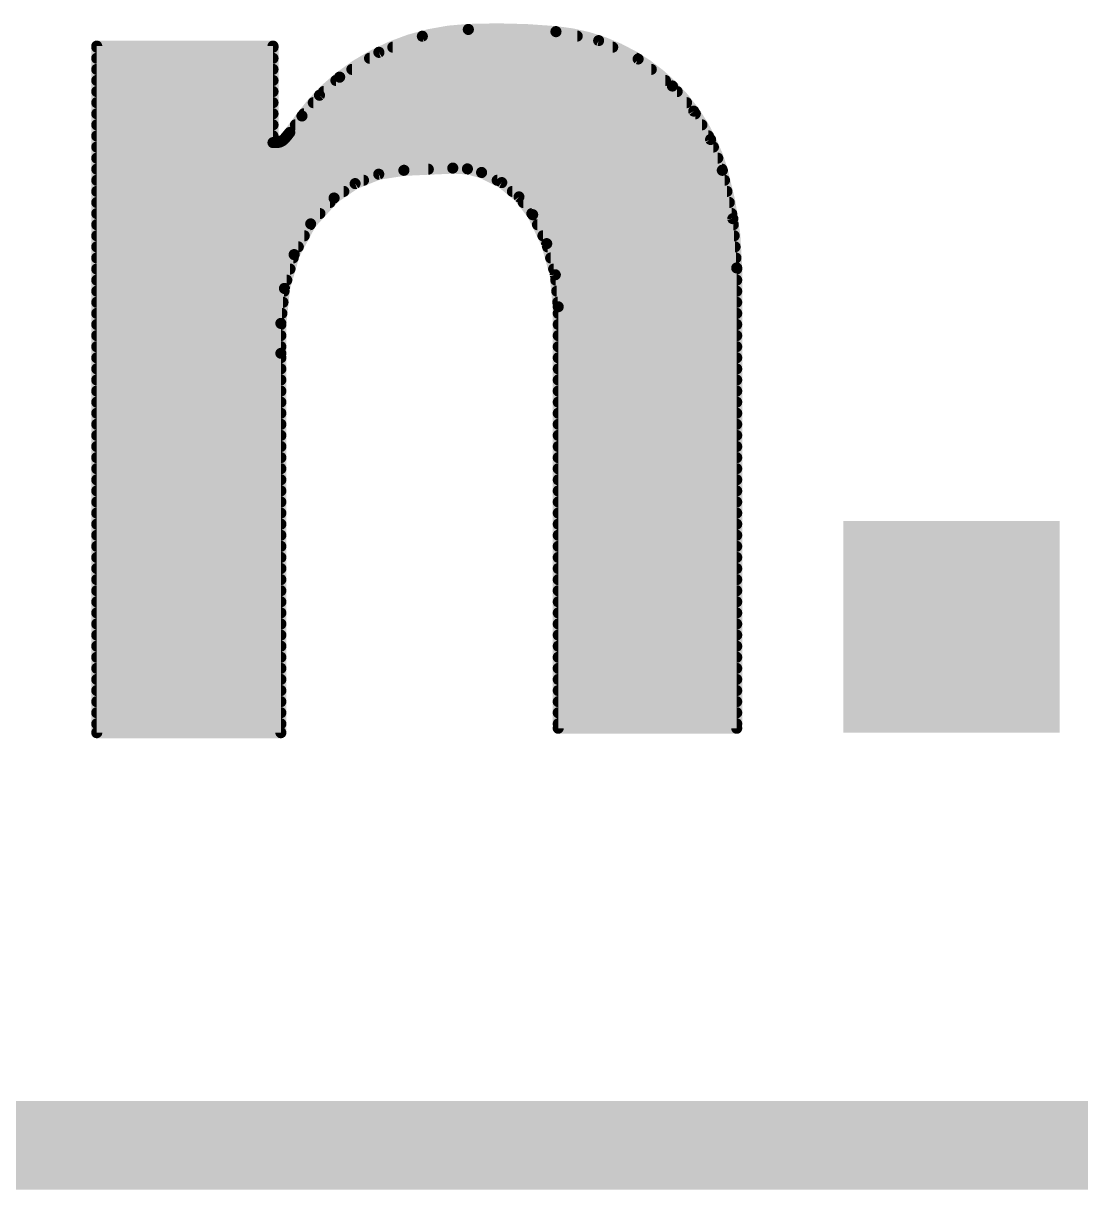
# Model space of a CAD drawing. Header units: inches. Extents: x 2 to 53, y 0 to 38.6.
# Drawn here: x 16.7631 to 16.8584, y 11.3195 to 11.4246 of the extents above; entities that cross this region are included whole.
import ezdxf

# ---------------------------------------------------------------- set-up
doc = ezdxf.new("R2010")
doc.units = ezdxf.units.IN
doc.header["$LTSCALE"] = 0.1
doc.header["$MEASUREMENT"] = 0
doc.layers.get('0').update_dxf_attribs({"plot": 0})
doc.layers.add('20', color=7, linetype='Continuous')
doc.layers.add('21', color=7, linetype='Continuous')
doc.layers.get('0').off()

# ---------------------------------------------------------------- blocks, each defined once
blk = doc.blocks.new('RECT')
blk.add_solid([(-0.5, -0.5), (0.5, -0.5), (-0.5, 0.5), (0.5, 0.5)])

msp = doc.modelspace()

# ---------------------------------------------------------------- linework, layer by layer
at = {"layer": '20', "const_width": 0.008}
msp.add_lwpolyline([(14.93919, 11.32346), (18.45634, 11.32346)], dxfattribs=at)
at = {"layer": '21'}
for points, const_width in [([(16.81106, 11.42386, 0.033476), (16.80317, 11.42406)], 0.001), ([(16.80317, 11.42406, 0.157722), (16.79156, 11.41976)], 0.001), ([(16.79899, 11.4237, 1), (16.79906, 11.4232)], 0.0005), ([(16.79911, 11.42371, 1), (16.79911, 11.42321)], 0.0005), ([(16.79911, 11.42322, 1), (16.79894, 11.42368)], 0.0005), ([(16.80317, 11.42431, 1), (16.80316, 11.42381)], 0.0005), ([(16.80316, 11.42431, 1), (16.80318, 11.42381)], 0.0005), ([(16.8032, 11.42381, 1), (16.80313, 11.42431)], 0.0005), ([(16.80318, 11.42381, 1), (16.80316, 11.42431)], 0.0005), ([(16.81112, 11.42411, 1), (16.81101, 11.42362)], 0.0005), ([(16.82156, 11.41896, 0.174061), (16.81106, 11.42386)], 0.001), ([(16.81109, 11.42411, 1), (16.81104, 11.42361)], 0.0005), ([(16.81104, 11.42361, 1), (16.81109, 11.42411)], 0.0005), ([(16.81106, 11.42361, 1), (16.81107, 11.42411)], 0.0005), ([(16.81298, 11.42321, 1), (16.81298, 11.42371)], 0.0005), ([(16.81502, 11.42328, 1), (16.81481, 11.42283)], 0.0005), ([(16.81486, 11.42281, 1), (16.81496, 11.4233)], 0.0005), ([(16.76967, 11.42281, 1), (16.76967, 11.42231)], 0.0005), ([(16.76992, 11.42256, 1), (16.76942, 11.42256)], 0.0005), ([(16.76992, 11.42256, 1), (16.76942, 11.42256)], 0.0005), ([(16.76967, 11.42281, 1), (16.76967, 11.42231)], 0.0005), ([(16.76967, 11.42271, 1), (16.76967, 11.42221)], 0.0005), ([(16.78581, 11.42256, 1), (16.78531, 11.42256)], 0.0005), ([(16.78581, 11.42256, 1), (16.78531, 11.42256)], 0.0005), ([(16.78556, 11.42231, 1), (16.78556, 11.42281)], 0.0005), ([(16.78556, 11.42231, 1), (16.78556, 11.42281)], 0.0005), ([(16.78556, 11.42221, 1), (16.78556, 11.42271)], 0.0005), ([(16.79524, 11.42178, 1), (16.79497, 11.42221)], 0.0005), ([(16.79636, 11.42271, 1), (16.79636, 11.42221)], 0.0005), ([(16.81618, 11.42221, 1), (16.81618, 11.42271)], 0.0005), ([(16.76967, 11.42171, 1), (16.76967, 11.42121)], 0.0005), ([(16.78556, 11.42121, 1), (16.78556, 11.42171)], 0.0005), ([(16.79426, 11.42171, 1), (16.79426, 11.42121)], 0.0005), ([(16.79502, 11.42223, 1), (16.79519, 11.42176)], 0.0005), ([(16.81863, 11.42159, 1), (16.81832, 11.4212)], 0.0005), ([(16.81833, 11.42121, 1), (16.81833, 11.42171)], 0.0005), ([(16.81837, 11.42117, 1), (16.81858, 11.42162)], 0.0005), ([(16.76967, 11.42071, 1), (16.76967, 11.42021)], 0.0005), ([(16.78556, 11.42021, 1), (16.78556, 11.42071)], 0.0005), ([(16.79267, 11.42071, 1), (16.79267, 11.42021)], 0.0005), ([(16.81966, 11.42021, 1), (16.81966, 11.42071)], 0.0005), ([(16.76967, 11.41971, 1), (16.76967, 11.41921)], 0.0005), ([(16.78556, 11.41921, 1), (16.78556, 11.41971)], 0.0005), ([(16.79156, 11.41976, 0.066378), (16.78817, 11.41626)], 0.001), ([(16.79123, 11.41971, 1), (16.79123, 11.41921)], 0.0005), ([(16.79143, 11.41997, 1), (16.7917, 11.41955)], 0.0005), ([(16.79141, 11.41996, 1), (16.79172, 11.41956)], 0.0005), ([(16.79173, 11.41958, 1), (16.7914, 11.41995)], 0.0005), ([(16.79172, 11.41956, 1), (16.79141, 11.41996)], 0.0005), ([(16.82093, 11.41921, 1), (16.82093, 11.41971)], 0.0005), ([(16.82176, 11.41912, 1), (16.82137, 11.4188)], 0.0005), ([(16.82606, 11.41136, 0.128109), (16.82156, 11.41896)], 0.001), ([(16.82174, 11.41914, 1), (16.82139, 11.41878)], 0.0005), ([(16.82139, 11.41878, 1), (16.82174, 11.41914)], 0.0005), ([(16.82141, 11.41877, 1), (16.82172, 11.41916)], 0.0005), ([(16.76967, 11.41871, 1), (16.76967, 11.41821)], 0.0005), ([(16.78556, 11.41821, 1), (16.78556, 11.41871)], 0.0005), ([(16.78958, 11.41831, 1), (16.78992, 11.41794)], 0.0005), ([(16.78994, 11.41796, 1), (16.78956, 11.41829)], 0.0005), ([(16.79012, 11.41871, 1), (16.79012, 11.41821)], 0.0005), ([(16.82199, 11.41821, 1), (16.82199, 11.41871)], 0.0005), ([(16.76967, 11.41771, 1), (16.76967, 11.41721)], 0.0005), ([(16.78556, 11.41721, 1), (16.78556, 11.41771)], 0.0005), ([(16.78919, 11.41771, 1), (16.78919, 11.41721)], 0.0005), ([(16.82284, 11.41721, 1), (16.82284, 11.41771)], 0.0005), ([(16.76967, 11.41671, 1), (16.76967, 11.41621)], 0.0005), ([(16.78556, 11.41621, 1), (16.78556, 11.41671)], 0.0005), ([(16.78817, 11.41626, 0.002195), (16.78706, 11.41476)], 0.001), ([(16.78798, 11.41642, 1), (16.78836, 11.4161)], 0.0005), ([(16.78797, 11.41641, 1), (16.78837, 11.41611)], 0.0005), ([(16.78837, 11.41611, 1), (16.78797, 11.41641)], 0.0005), ([(16.78837, 11.41611, 1), (16.78797, 11.41641)], 0.0005), ([(16.78834, 11.41671, 1), (16.78834, 11.41621)], 0.0005), ([(16.8237, 11.41682, 1), (16.82327, 11.41657)], 0.0005), ([(16.8233, 11.41654, 1), (16.82368, 11.41686)], 0.0005), ([(16.82363, 11.41621, 1), (16.82363, 11.41671)], 0.0005), ([(16.76967, 11.41571, 1), (16.76967, 11.41521)], 0.0005), ([(16.78556, 11.41521, 1), (16.78556, 11.41571)], 0.0005), ([(16.78656, 11.41416, 0.033311), (16.78706, 11.41476)], 0.001), ([(16.78686, 11.41491, 1), (16.78727, 11.41461)], 0.0005), ([(16.78686, 11.41491, 1), (16.78727, 11.41461)], 0.0005), ([(16.78727, 11.41461, 1), (16.78686, 11.41491)], 0.0005), ([(16.78726, 11.4146, 1), (16.78687, 11.41492)], 0.0005), ([(16.78758, 11.41571, 1), (16.78758, 11.41521)], 0.0005), ([(16.82422, 11.41521, 1), (16.82422, 11.41571)], 0.0005), ([(16.76967, 11.41471, 1), (16.76967, 11.41421)], 0.0005), ([(16.78556, 11.41411, 1), (16.78556, 11.41361)], 0.0005), ([(16.78556, 11.41411, 1), (16.78556, 11.41361)], 0.0005), ([(16.78531, 11.41386, 1), (16.78581, 11.41386)], 0.0005), ([(16.78531, 11.41386, 1), (16.78581, 11.41386)], 0.0005), ([(16.78556, 11.41421, 1), (16.78556, 11.41471)], 0.0005), ([(16.78586, 11.41386, 0.204955), (16.78656, 11.41416)], 0.001), ([(16.78581, 11.41411, 1), (16.78591, 11.41362)], 0.0005), ([(16.78586, 11.41411, 1), (16.78586, 11.41361)], 0.0005), ([(16.78586, 11.41361, 1), (16.78586, 11.41411)], 0.0005), ([(16.78586, 11.41361, 1), (16.78586, 11.41411)], 0.0005), ([(16.7861, 11.41415, 1), (16.78639, 11.41374)], 0.0005), ([(16.78629, 11.4137, 1), (16.78619, 11.41419)], 0.0005), ([(16.78638, 11.41433, 1), (16.78675, 11.41399)], 0.0005), ([(16.78637, 11.41432, 1), (16.78676, 11.414)], 0.0005), ([(16.78675, 11.41399, 1), (16.78638, 11.41434)], 0.0005), ([(16.78671, 11.41396, 1), (16.78642, 11.41437)], 0.0005), ([(16.78681, 11.41471, 1), (16.78681, 11.41421)], 0.0005), ([(16.82524, 11.41423, 1), (16.82477, 11.41405)], 0.0005), ([(16.82479, 11.41401, 1), (16.82522, 11.41427)], 0.0005), ([(16.82481, 11.41421, 1), (16.82481, 11.41471)], 0.0005), ([(16.76967, 11.41371, 1), (16.76967, 11.41321)], 0.0005), ([(16.82526, 11.41321, 1), (16.82526, 11.41371)], 0.0005), ([(16.76967, 11.41271, 1), (16.76967, 11.41221)], 0.0005), ([(16.79736, 11.41136, 0.000619), (16.80177, 11.41156)], 0.001), ([(16.80436, 11.41116, 0.099226), (16.80177, 11.41156)], 0.001), ([(16.80178, 11.41181, 1), (16.80175, 11.41131)], 0.0005), ([(16.80175, 11.41181, 1), (16.80178, 11.41131)], 0.0005), ([(16.80178, 11.41131, 1), (16.80175, 11.41181)], 0.0005), ([(16.80178, 11.41131, 1), (16.80175, 11.41181)], 0.0005), ([(16.80315, 11.41173, 1), (16.80302, 11.41125)], 0.0005), ([(16.80307, 11.41124, 1), (16.8031, 11.41174)], 0.0005), ([(16.82565, 11.41221, 1), (16.82565, 11.41271)], 0.0005), ([(16.76967, 11.41171, 1), (16.76967, 11.41121)], 0.0005), ([(16.76967, 11.41071, 1), (16.76967, 11.41021)], 0.0005), ([(16.79736, 11.41136, 0.168776), (16.79106, 11.40886)], 0.001), ([(16.79372, 11.41021, 1), (16.79372, 11.41071)], 0.0005), ([(16.79506, 11.41126, 1), (16.79513, 11.41076)], 0.0005), ([(16.79519, 11.41078, 1), (16.795, 11.41124)], 0.0005), ([(16.79735, 11.41161, 1), (16.79738, 11.41111)], 0.0005), ([(16.79735, 11.41161, 1), (16.79737, 11.41111)], 0.0005), ([(16.7974, 11.41112, 1), (16.79733, 11.41161)], 0.0005), ([(16.79737, 11.41111, 1), (16.79735, 11.41161)], 0.0005), ([(16.79956, 11.41121, 1), (16.79956, 11.41171)], 0.0005), ([(16.8032, 11.41171, 1), (16.8032, 11.41121)], 0.0005), ([(16.80448, 11.41139, 1), (16.80425, 11.41094)], 0.0005), ([(16.80897, 11.40736, 0.171937), (16.80436, 11.41116)], 0.001), ([(16.80445, 11.4114, 1), (16.80428, 11.41093)], 0.0005), ([(16.80428, 11.41093, 1), (16.80445, 11.4114)], 0.0005), ([(16.8043, 11.41092, 1), (16.80443, 11.4114)], 0.0005), ([(16.80577, 11.41071, 1), (16.80577, 11.41021)], 0.0005), ([(16.82631, 11.41142, 1), (16.82582, 11.41131)], 0.0005), ([(16.82736, 11.40256, 0.066776), (16.82606, 11.41136)], 0.001), ([(16.8263, 11.41143, 1), (16.82582, 11.41129)], 0.0005), ([(16.82582, 11.41129, 1), (16.8263, 11.41143)], 0.0005), ([(16.82583, 11.41127, 1), (16.8263, 11.41145)], 0.0005), ([(16.82603, 11.41121, 1), (16.82603, 11.41171)], 0.0005), ([(16.82626, 11.41021, 1), (16.82626, 11.41071)], 0.0005), ([(16.76967, 11.40971, 1), (16.76967, 11.40921)], 0.0005), ([(16.79194, 11.40921, 1), (16.79194, 11.40971)], 0.0005), ([(16.79287, 11.41039, 1), (16.79305, 11.40993)], 0.0005), ([(16.7931, 11.40996, 1), (16.79282, 11.41037)], 0.0005), ([(16.80633, 11.41045, 1), (16.80602, 11.41007)], 0.0005), ([(16.80606, 11.41003, 1), (16.80629, 11.41048)], 0.0005), ([(16.80714, 11.40971, 1), (16.80714, 11.40921)], 0.0005), ([(16.82648, 11.40921, 1), (16.82648, 11.40971)], 0.0005), ([(16.76967, 11.40871, 1), (16.76967, 11.40821)], 0.0005), ([(16.79106, 11.40886, 0.122876), (16.78747, 11.40376)], 0.001), ([(16.7907, 11.40821, 1), (16.7907, 11.40871)], 0.0005), ([(16.79092, 11.40907, 1), (16.79121, 11.40866)], 0.0005), ([(16.7909, 11.40905, 1), (16.79123, 11.40867)], 0.0005), ([(16.79125, 11.4087, 1), (16.79088, 11.40903)], 0.0005), ([(16.79123, 11.40867, 1), (16.7909, 11.40905)], 0.0005), ([(16.80793, 11.40912, 1), (16.80754, 11.40882)], 0.0005), ([(16.80758, 11.40878, 1), (16.80789, 11.40916)], 0.0005), ([(16.80812, 11.40871, 1), (16.80812, 11.40821)], 0.0005), ([(16.82669, 11.40821, 1), (16.82669, 11.40871)], 0.0005), ([(16.76967, 11.40771, 1), (16.76967, 11.40721)], 0.0005), ([(16.78979, 11.40721, 1), (16.78979, 11.40771)], 0.0005), ([(16.80889, 11.40771, 1), (16.80889, 11.40721)], 0.0005), ([(16.80919, 11.40747, 1), (16.80874, 11.40725)], 0.0005), ([(16.81127, 11.39906, 0.13597), (16.80897, 11.40736)], 0.001), ([(16.80918, 11.40749, 1), (16.80875, 11.40723)], 0.0005), ([(16.80877, 11.40721, 1), (16.80916, 11.40752)], 0.0005), ([(16.82691, 11.40721, 1), (16.82691, 11.40771)], 0.0005), ([(16.76967, 11.40671, 1), (16.76967, 11.40621)], 0.0005), ([(16.78877, 11.4067, 1), (16.78914, 11.40637)], 0.0005), ([(16.78917, 11.40641, 1), (16.78873, 11.40665)], 0.0005), ([(16.78891, 11.40621, 1), (16.78891, 11.40671)], 0.0005), ([(16.80875, 11.40723, 1), (16.80918, 11.40749)], 0.0005), ([(16.8094, 11.40671, 1), (16.8094, 11.40621)], 0.0005), ([(16.82726, 11.40702, 1), (16.82676, 11.40698)], 0.0005), ([(16.82676, 11.40695, 1), (16.82725, 11.40706)], 0.0005), ([(16.82705, 11.40621, 1), (16.82705, 11.40671)], 0.0005), ([(16.76967, 11.40571, 1), (16.76967, 11.40521)], 0.0005), ([(16.78838, 11.40521, 1), (16.78838, 11.40571)], 0.0005), ([(16.80989, 11.40571, 1), (16.80989, 11.40521)], 0.0005), ([(16.82713, 11.40521, 1), (16.82713, 11.40571)], 0.0005), ([(16.76967, 11.40471, 1), (16.76967, 11.40421)], 0.0005), ([(16.78784, 11.40421, 1), (16.78784, 11.40471)], 0.0005), ([(16.81047, 11.40482, 1), (16.80999, 11.40468)], 0.0005), ([(16.81, 11.40464, 1), (16.81046, 11.40486)], 0.0005), ([(16.81031, 11.40471, 1), (16.81031, 11.40421)], 0.0005), ([(16.82721, 11.40421, 1), (16.82721, 11.40471)], 0.0005), ([(16.76967, 11.40371, 1), (16.76967, 11.40321)], 0.0005), ([(16.78747, 11.40376, 0.089454), (16.78627, 11.39756)], 0.001), ([(16.78725, 11.40388, 1), (16.78769, 11.40364)], 0.0005), ([(16.78723, 11.40385, 1), (16.7877, 11.40367)], 0.0005), ([(16.78771, 11.40369, 1), (16.78723, 11.40383)], 0.0005), ([(16.7877, 11.40367, 1), (16.78723, 11.40385)], 0.0005), ([(16.78738, 11.40321, 1), (16.78738, 11.40371)], 0.0005), ([(16.81059, 11.40371, 1), (16.81059, 11.40321)], 0.0005), ([(16.82729, 11.40321, 1), (16.82729, 11.40371)], 0.0005), ([(16.76967, 11.40271, 1), (16.76967, 11.40221)], 0.0005), ([(16.78709, 11.40221, 1), (16.78709, 11.40271)], 0.0005), ([(16.81086, 11.40271, 1), (16.81086, 11.40221)], 0.0005), ([(16.82761, 11.40256, 1), (16.82711, 11.40256)], 0.0005), ([(16.82761, 11.40256, 1), (16.82711, 11.40256)], 0.0005), ([(16.82711, 11.40254, 1), (16.82761, 11.40258)], 0.0005), ([(16.82711, 11.40256, 1), (16.82761, 11.40256)], 0.0005), ([(16.82736, 11.40221, 1), (16.82736, 11.40271)], 0.0005), ([(16.76967, 11.40171, 1), (16.76967, 11.40121)], 0.0005), ([(16.7868, 11.40121, 1), (16.7868, 11.40171)], 0.0005), ([(16.81125, 11.40197, 1), (16.81076, 11.40193)], 0.0005), ([(16.81076, 11.40188, 1), (16.81125, 11.40202)], 0.0005), ([(16.81105, 11.40171, 1), (16.81105, 11.40121)], 0.0005), ([(16.82736, 11.40121, 1), (16.82736, 11.40171)], 0.0005), ([(16.76967, 11.40071, 1), (16.76967, 11.40021)], 0.0005), ([(16.78684, 11.40069, 1), (16.78634, 11.40074)], 0.0005), ([(16.78635, 11.40078, 1), (16.78683, 11.40064)], 0.0005), ([(16.78656, 11.40021, 1), (16.78656, 11.40071)], 0.0005), ([(16.81114, 11.40071, 1), (16.81114, 11.40021)], 0.0005), ([(16.82736, 11.40021, 1), (16.82736, 11.40071)], 0.0005), ([(16.76967, 11.39971, 1), (16.76967, 11.39921)], 0.0005), ([(16.78646, 11.39921, 1), (16.78646, 11.39971)], 0.0005), ([(16.81123, 11.39971, 1), (16.81123, 11.39921)], 0.0005), ([(16.81152, 11.39906, 1), (16.81102, 11.39906)], 0.0005), ([(16.81152, 11.39906, 1), (16.81102, 11.39906)], 0.0005), ([(16.82736, 11.39921, 1), (16.82736, 11.39971)], 0.0005), ([(16.76967, 11.39871, 1), (16.76967, 11.39821)], 0.0005), ([(16.78636, 11.39821, 1), (16.78636, 11.39871)], 0.0005), ([(16.81102, 11.39904, 1), (16.81151, 11.39908)], 0.0005), ([(16.81102, 11.39906, 1), (16.81152, 11.39906)], 0.0005), ([(16.81127, 11.39871, 1), (16.81127, 11.39821)], 0.0005), ([(16.82736, 11.39821, 1), (16.82736, 11.39871)], 0.0005), ([(16.76967, 11.39771, 1), (16.76967, 11.39721)], 0.0005), ([(16.78627, 11.39756, 0.006408), (16.78627, 11.39486)], 0.001), ([(16.78652, 11.39756, 1), (16.78602, 11.39756)], 0.0005), ([(16.78652, 11.39756, 1), (16.78602, 11.39756)], 0.0005), ([(16.78602, 11.39759, 1), (16.78651, 11.39753)], 0.0005), ([(16.78602, 11.39756, 1), (16.78652, 11.39756)], 0.0005), ([(16.78627, 11.39721, 1), (16.78627, 11.39771)], 0.0005), ([(16.81127, 11.39771, 1), (16.81127, 11.39721)], 0.0005), ([(16.82736, 11.39721, 1), (16.82736, 11.39771)], 0.0005), ([(16.76967, 11.39671, 1), (16.76967, 11.39621)], 0.0005), ([(16.78627, 11.39621, 1), (16.78627, 11.39671)], 0.0005), ([(16.81127, 11.39671, 1), (16.81127, 11.39621)], 0.0005), ([(16.82736, 11.39621, 1), (16.82736, 11.39671)], 0.0005), ([(16.76967, 11.39571, 1), (16.76967, 11.39521)], 0.0005), ([(16.78652, 11.39486, 1), (16.78602, 11.39486)], 0.0005), ([(16.78627, 11.39521, 1), (16.78627, 11.39571)], 0.0005), ([(16.81127, 11.39571, 1), (16.81127, 11.39521)], 0.0005), ([(16.82736, 11.39521, 1), (16.82736, 11.39571)], 0.0005), ([(16.76967, 11.39471, 1), (16.76967, 11.39421)], 0.0005), ([(16.78602, 11.39486, 1), (16.78652, 11.39487)], 0.0005), ([(16.78627, 11.39421, 1), (16.78627, 11.39471)], 0.0005), ([(16.81127, 11.39471, 1), (16.81127, 11.39421)], 0.0005), ([(16.82736, 11.39421, 1), (16.82736, 11.39471)], 0.0005), ([(16.76967, 11.39371, 1), (16.76967, 11.39321)], 0.0005), ([(16.78627, 11.39321, 1), (16.78627, 11.39371)], 0.0005), ([(16.81127, 11.39371, 1), (16.81127, 11.39321)], 0.0005), ([(16.82736, 11.39321, 1), (16.82736, 11.39371)], 0.0005), ([(16.76967, 11.39271, 1), (16.76967, 11.39221)], 0.0005), ([(16.78627, 11.39221, 1), (16.78627, 11.39271)], 0.0005), ([(16.81127, 11.39271, 1), (16.81127, 11.39221)], 0.0005), ([(16.82736, 11.39221, 1), (16.82736, 11.39271)], 0.0005), ([(16.76967, 11.39171, 1), (16.76967, 11.39121)], 0.0005), ([(16.76967, 11.39071, 1), (16.76967, 11.39021)], 0.0005), ([(16.78627, 11.39121, 1), (16.78627, 11.39171)], 0.0005), ([(16.78627, 11.39021, 1), (16.78627, 11.39071)], 0.0005), ([(16.81127, 11.39171, 1), (16.81127, 11.39121)], 0.0005), ([(16.81127, 11.39071, 1), (16.81127, 11.39021)], 0.0005), ([(16.82736, 11.39121, 1), (16.82736, 11.39171)], 0.0005), ([(16.82736, 11.39021, 1), (16.82736, 11.39071)], 0.0005), ([(16.76967, 11.38971, 1), (16.76967, 11.38921)], 0.0005), ([(16.78627, 11.38921, 1), (16.78627, 11.38971)], 0.0005), ([(16.81127, 11.38971, 1), (16.81127, 11.38921)], 0.0005), ([(16.82736, 11.38921, 1), (16.82736, 11.38971)], 0.0005), ([(16.76967, 11.38871, 1), (16.76967, 11.38821)], 0.0005), ([(16.78627, 11.38821, 1), (16.78627, 11.38871)], 0.0005), ([(16.81127, 11.38871, 1), (16.81127, 11.38821)], 0.0005), ([(16.82736, 11.38821, 1), (16.82736, 11.38871)], 0.0005), ([(16.76967, 11.38771, 1), (16.76967, 11.38721)], 0.0005), ([(16.78627, 11.38721, 1), (16.78627, 11.38771)], 0.0005), ([(16.81127, 11.38771, 1), (16.81127, 11.38721)], 0.0005), ([(16.82736, 11.38721, 1), (16.82736, 11.38771)], 0.0005), ([(16.76967, 11.38671, 1), (16.76967, 11.38621)], 0.0005), ([(16.78627, 11.38621, 1), (16.78627, 11.38671)], 0.0005), ([(16.81127, 11.38671, 1), (16.81127, 11.38621)], 0.0005), ([(16.82736, 11.38621, 1), (16.82736, 11.38671)], 0.0005), ([(16.76967, 11.38571, 1), (16.76967, 11.38521)], 0.0005), ([(16.78627, 11.38521, 1), (16.78627, 11.38571)], 0.0005), ([(16.81127, 11.38571, 1), (16.81127, 11.38521)], 0.0005), ([(16.82736, 11.38521, 1), (16.82736, 11.38571)], 0.0005), ([(16.76967, 11.38471, 1), (16.76967, 11.38421)], 0.0005), ([(16.78627, 11.38421, 1), (16.78627, 11.38471)], 0.0005), ([(16.81127, 11.38471, 1), (16.81127, 11.38421)], 0.0005), ([(16.82736, 11.38421, 1), (16.82736, 11.38471)], 0.0005), ([(16.76967, 11.38371, 1), (16.76967, 11.38321)], 0.0005), ([(16.78627, 11.38321, 1), (16.78627, 11.38371)], 0.0005), ([(16.81127, 11.38371, 1), (16.81127, 11.38321)], 0.0005), ([(16.82736, 11.38321, 1), (16.82736, 11.38371)], 0.0005), ([(16.76967, 11.38271, 1), (16.76967, 11.38221)], 0.0005), ([(16.78627, 11.38221, 1), (16.78627, 11.38271)], 0.0005), ([(16.81127, 11.38271, 1), (16.81127, 11.38221)], 0.0005), ([(16.82736, 11.38221, 1), (16.82736, 11.38271)], 0.0005), ([(16.76967, 11.38171, 1), (16.76967, 11.38121)], 0.0005), ([(16.78627, 11.38121, 1), (16.78627, 11.38171)], 0.0005), ([(16.81127, 11.38171, 1), (16.81127, 11.38121)], 0.0005), ([(16.82736, 11.38121, 1), (16.82736, 11.38171)], 0.0005), ([(16.76967, 11.38071, 1), (16.76967, 11.38021)], 0.0005), ([(16.78627, 11.38021, 1), (16.78627, 11.38071)], 0.0005), ([(16.81127, 11.38071, 1), (16.81127, 11.38021)], 0.0005), ([(16.82736, 11.38021, 1), (16.82736, 11.38071)], 0.0005), ([(16.76967, 11.37971, 1), (16.76967, 11.37921)], 0.0005), ([(16.78627, 11.37921, 1), (16.78627, 11.37971)], 0.0005), ([(16.81127, 11.37971, 1), (16.81127, 11.37921)], 0.0005), ([(16.82736, 11.37921, 1), (16.82736, 11.37971)], 0.0005), ([(16.76967, 11.37871, 1), (16.76967, 11.37821)], 0.0005), ([(16.78627, 11.37821, 1), (16.78627, 11.37871)], 0.0005), ([(16.81127, 11.37871, 1), (16.81127, 11.37821)], 0.0005), ([(16.82736, 11.37821, 1), (16.82736, 11.37871)], 0.0005), ([(16.76967, 11.37771, 1), (16.76967, 11.37721)], 0.0005), ([(16.78627, 11.37721, 1), (16.78627, 11.37771)], 0.0005), ([(16.81127, 11.37771, 1), (16.81127, 11.37721)], 0.0005), ([(16.82736, 11.37721, 1), (16.82736, 11.37771)], 0.0005), ([(16.76967, 11.37671, 1), (16.76967, 11.37621)], 0.0005), ([(16.78627, 11.37621, 1), (16.78627, 11.37671)], 0.0005), ([(16.81127, 11.37671, 1), (16.81127, 11.37621)], 0.0005), ([(16.82736, 11.37621, 1), (16.82736, 11.37671)], 0.0005), ([(16.76967, 11.37571, 1), (16.76967, 11.37521)], 0.0005), ([(16.78627, 11.37521, 1), (16.78627, 11.37571)], 0.0005), ([(16.81127, 11.37571, 1), (16.81127, 11.37521)], 0.0005), ([(16.82736, 11.37521, 1), (16.82736, 11.37571)], 0.0005), ([(16.76967, 11.37471, 1), (16.76967, 11.37421)], 0.0005), ([(16.78627, 11.37421, 1), (16.78627, 11.37471)], 0.0005), ([(16.81127, 11.37471, 1), (16.81127, 11.37421)], 0.0005), ([(16.82736, 11.37421, 1), (16.82736, 11.37471)], 0.0005), ([(16.76967, 11.37371, 1), (16.76967, 11.37321)], 0.0005), ([(16.78627, 11.37321, 1), (16.78627, 11.37371)], 0.0005), ([(16.81127, 11.37371, 1), (16.81127, 11.37321)], 0.0005), ([(16.82736, 11.37321, 1), (16.82736, 11.37371)], 0.0005), ([(16.76967, 11.37271, 1), (16.76967, 11.37221)], 0.0005), ([(16.78627, 11.37221, 1), (16.78627, 11.37271)], 0.0005), ([(16.81127, 11.37271, 1), (16.81127, 11.37221)], 0.0005), ([(16.82736, 11.37221, 1), (16.82736, 11.37271)], 0.0005), ([(16.76967, 11.37171, 1), (16.76967, 11.37121)], 0.0005), ([(16.76967, 11.37071, 1), (16.76967, 11.37021)], 0.0005), ([(16.78627, 11.37121, 1), (16.78627, 11.37171)], 0.0005), ([(16.78627, 11.37021, 1), (16.78627, 11.37071)], 0.0005), ([(16.81127, 11.37171, 1), (16.81127, 11.37121)], 0.0005), ([(16.81127, 11.37071, 1), (16.81127, 11.37021)], 0.0005), ([(16.82736, 11.37121, 1), (16.82736, 11.37171)], 0.0005), ([(16.82736, 11.37021, 1), (16.82736, 11.37071)], 0.0005), ([(16.76967, 11.36971, 1), (16.76967, 11.36921)], 0.0005), ([(16.78627, 11.36921, 1), (16.78627, 11.36971)], 0.0005), ([(16.81127, 11.36971, 1), (16.81127, 11.36921)], 0.0005), ([(16.82736, 11.36921, 1), (16.82736, 11.36971)], 0.0005), ([(16.76967, 11.36871, 1), (16.76967, 11.36821)], 0.0005), ([(16.78627, 11.36821, 1), (16.78627, 11.36871)], 0.0005), ([(16.81127, 11.36871, 1), (16.81127, 11.36821)], 0.0005), ([(16.82736, 11.36821, 1), (16.82736, 11.36871)], 0.0005), ([(16.76967, 11.36771, 1), (16.76967, 11.36721)], 0.0005), ([(16.78627, 11.36721, 1), (16.78627, 11.36771)], 0.0005), ([(16.81127, 11.36771, 1), (16.81127, 11.36721)], 0.0005), ([(16.82736, 11.36721, 1), (16.82736, 11.36771)], 0.0005), ([(16.76967, 11.36671, 1), (16.76967, 11.36621)], 0.0005), ([(16.78627, 11.36621, 1), (16.78627, 11.36671)], 0.0005), ([(16.81127, 11.36671, 1), (16.81127, 11.36621)], 0.0005), ([(16.82736, 11.36621, 1), (16.82736, 11.36671)], 0.0005), ([(16.76967, 11.36571, 1), (16.76967, 11.36521)], 0.0005), ([(16.78627, 11.36521, 1), (16.78627, 11.36571)], 0.0005), ([(16.81127, 11.36571, 1), (16.81127, 11.36521)], 0.0005), ([(16.82736, 11.36521, 1), (16.82736, 11.36571)], 0.0005), ([(16.76967, 11.36471, 1), (16.76967, 11.36421)], 0.0005), ([(16.78627, 11.36421, 1), (16.78627, 11.36471)], 0.0005), ([(16.81127, 11.36471, 1), (16.81127, 11.36421)], 0.0005), ([(16.82736, 11.36421, 1), (16.82736, 11.36471)], 0.0005), ([(16.76967, 11.36371, 1), (16.76967, 11.36321)], 0.0005), ([(16.78627, 11.36321, 1), (16.78627, 11.36371)], 0.0005), ([(16.81127, 11.36371, 1), (16.81127, 11.36321)], 0.0005), ([(16.82736, 11.36321, 1), (16.82736, 11.36371)], 0.0005), ([(16.76967, 11.36271, 1), (16.76967, 11.36221)], 0.0005), ([(16.78627, 11.36221, 1), (16.78627, 11.36271)], 0.0005), ([(16.81127, 11.36271, 1), (16.81127, 11.36221)], 0.0005), ([(16.82736, 11.36221, 1), (16.82736, 11.36271)], 0.0005), ([(16.76967, 11.36171, 1), (16.76967, 11.36121)], 0.0005), ([(16.78627, 11.36121, 1), (16.78627, 11.36171)], 0.0005), ([(16.81127, 11.36171, 1), (16.81127, 11.36121)], 0.0005), ([(16.81127, 11.36131, 1), (16.81127, 11.36081)], 0.0005), ([(16.81127, 11.36131, 1), (16.81127, 11.36081)], 0.0005), ([(16.82736, 11.36121, 1), (16.82736, 11.36171)], 0.0005), ([(16.82736, 11.36081, 1), (16.82736, 11.36131)], 0.0005), ([(16.82736, 11.36081, 1), (16.82736, 11.36131)], 0.0005), ([(16.76967, 11.36091, 1), (16.76967, 11.36041)], 0.0005), ([(16.76967, 11.36091, 1), (16.76967, 11.36041)], 0.0005), ([(16.76942, 11.36066, 1), (16.76992, 11.36066)], 0.0005), ([(16.76942, 11.36066, 1), (16.76992, 11.36066)], 0.0005), ([(16.78602, 11.36066, 1), (16.78652, 11.36066)], 0.0005), ([(16.78602, 11.36066, 1), (16.78652, 11.36066)], 0.0005), ([(16.78627, 11.36041, 1), (16.78627, 11.36091)], 0.0005), ([(16.78627, 11.36041, 1), (16.78627, 11.36091)], 0.0005), ([(16.81102, 11.36106, 1), (16.81152, 11.36106)], 0.0005), ([(16.81102, 11.36106, 1), (16.81152, 11.36106)], 0.0005), ([(16.82711, 11.36106, 1), (16.82761, 11.36106)], 0.0005), ([(16.82711, 11.36106, 1), (16.82761, 11.36106)], 0.0005)]:
    msp.add_lwpolyline(points, format="xyb", dxfattribs=dict(at, const_width=const_width))
at = {"layer": '21', "const_width": 0.001}
for points in [[(16.7951, 11.422), (16.79903, 11.42345)], [(16.79903, 11.42345), (16.80317, 11.42406)], [(16.79911, 11.42346), (16.81298, 11.42346)], [(16.80317, 11.42406), (16.81106, 11.42386)], [(16.81106, 11.42386), (16.81491, 11.42306)], [(16.81491, 11.42306), (16.81847, 11.42139)], [(16.76967, 11.42256), (16.78556, 11.42256)], [(16.76967, 11.36066), (16.76967, 11.42256)], [(16.76967, 11.36066), (16.76967, 11.42256)], [(16.76967, 11.42256), (16.78556, 11.42256)], [(16.76967, 11.42246), (16.78556, 11.42246)], [(16.78556, 11.42256), (16.78556, 11.41386)], [(16.78556, 11.42256), (16.78556, 11.41386)], [(16.79156, 11.41976), (16.7951, 11.422)], [(16.79636, 11.42246), (16.81618, 11.42246)], [(16.76967, 11.42146), (16.78556, 11.42146)], [(16.79426, 11.42146), (16.81833, 11.42146)], [(16.81847, 11.42139), (16.82156, 11.41896)], [(16.76967, 11.42046), (16.78556, 11.42046)], [(16.79267, 11.42046), (16.81966, 11.42046)], [(16.76967, 11.41946), (16.78556, 11.41946)], [(16.78975, 11.41812), (16.79156, 11.41976)], [(16.79123, 11.41946), (16.82093, 11.41946)], [(16.82156, 11.41896), (16.82349, 11.4167)], [(16.76967, 11.41846), (16.78556, 11.41846)], [(16.78817, 11.41626), (16.78975, 11.41812)], [(16.79012, 11.41846), (16.82199, 11.41846)], [(16.76967, 11.41746), (16.78556, 11.41746)], [(16.78919, 11.41746), (16.82284, 11.41746)], [(16.76967, 11.41646), (16.78556, 11.41646)], [(16.78706, 11.41476), (16.78817, 11.41626)], [(16.78834, 11.41646), (16.82363, 11.41646)], [(16.82349, 11.4167), (16.825, 11.41414)], [(16.76967, 11.41546), (16.78556, 11.41546)], [(16.78656, 11.41416), (16.78706, 11.41476)], [(16.78758, 11.41546), (16.82422, 11.41546)], [(16.76967, 11.41446), (16.78556, 11.41446)], [(16.78556, 11.41386), (16.78586, 11.41386)], [(16.78556, 11.41386), (16.78586, 11.41386)], [(16.78586, 11.41386), (16.78624, 11.41394)], [(16.78624, 11.41394), (16.78656, 11.41416)], [(16.78681, 11.41446), (16.82481, 11.41446)], [(16.825, 11.41414), (16.82606, 11.41136)], [(16.76967, 11.41346), (16.82526, 11.41346)], [(16.76967, 11.41246), (16.82565, 11.41246)], [(16.80177, 11.41156), (16.79736, 11.41136)], [(16.80308, 11.41149), (16.80177, 11.41156)], [(16.80436, 11.41116), (16.80308, 11.41149)], [(16.76967, 11.41146), (16.79956, 11.41146)], [(16.76967, 11.41046), (16.79372, 11.41046)], [(16.79509, 11.41101), (16.79296, 11.41016)], [(16.79736, 11.41136), (16.79509, 11.41101)], [(16.8032, 11.41146), (16.82603, 11.41146)], [(16.80617, 11.41026), (16.80436, 11.41116)], [(16.80577, 11.41046), (16.82626, 11.41046)], [(16.82606, 11.41136), (16.82701, 11.407)], [(16.76967, 11.40946), (16.79194, 11.40946)], [(16.79296, 11.41016), (16.79106, 11.40886)], [(16.80774, 11.40897), (16.80617, 11.41026)], [(16.80714, 11.40946), (16.82648, 11.40946)], [(16.76967, 11.40846), (16.7907, 11.40846)], [(16.79106, 11.40886), (16.78895, 11.40653)], [(16.80897, 11.40736), (16.80774, 11.40897)], [(16.80812, 11.40846), (16.82669, 11.40846)], [(16.76967, 11.40746), (16.78979, 11.40746)], [(16.80889, 11.40746), (16.82691, 11.40746)], [(16.81023, 11.40475), (16.80897, 11.40736)], [(16.76967, 11.40646), (16.78891, 11.40646)], [(16.78895, 11.40653), (16.78747, 11.40376)], [(16.8094, 11.40646), (16.82705, 11.40646)], [(16.82701, 11.407), (16.82736, 11.40256)], [(16.76967, 11.40546), (16.78838, 11.40546)], [(16.80989, 11.40546), (16.82713, 11.40546)], [(16.76967, 11.40446), (16.78784, 11.40446)], [(16.811, 11.40195), (16.81023, 11.40475)], [(16.81031, 11.40446), (16.82721, 11.40446)], [(16.76967, 11.40346), (16.78738, 11.40346)], [(16.78747, 11.40376), (16.78659, 11.40071)], [(16.81059, 11.40346), (16.82729, 11.40346)], [(16.76967, 11.40246), (16.78709, 11.40246)], [(16.81086, 11.40246), (16.82736, 11.40246)], [(16.82736, 11.40256), (16.82736, 11.36106)], [(16.82736, 11.40256), (16.82736, 11.36106)], [(16.76967, 11.40146), (16.7868, 11.40146)], [(16.81127, 11.39906), (16.811, 11.40195)], [(16.81105, 11.40146), (16.82736, 11.40146)], [(16.76967, 11.40046), (16.78656, 11.40046)], [(16.78659, 11.40071), (16.78627, 11.39756)], [(16.81114, 11.40046), (16.82736, 11.40046)], [(16.76967, 11.39946), (16.78646, 11.39946)], [(16.81123, 11.39946), (16.82736, 11.39946)], [(16.81127, 11.36106), (16.81127, 11.39906)], [(16.81127, 11.36106), (16.81127, 11.39906)], [(16.76967, 11.39846), (16.78636, 11.39846)], [(16.81127, 11.39846), (16.82736, 11.39846)], [(16.76967, 11.39746), (16.78627, 11.39746)], [(16.78627, 11.39756), (16.78627, 11.36066)], [(16.81127, 11.39746), (16.82736, 11.39746)], [(16.76967, 11.39646), (16.78627, 11.39646)], [(16.81127, 11.39646), (16.82736, 11.39646)], [(16.76967, 11.39546), (16.78627, 11.39546)], [(16.78627, 11.39486), (16.78627, 11.36066)], [(16.81127, 11.39546), (16.82736, 11.39546)], [(16.76967, 11.39446), (16.78627, 11.39446)], [(16.81127, 11.39446), (16.82736, 11.39446)], [(16.76967, 11.39346), (16.78627, 11.39346)], [(16.81127, 11.39346), (16.82736, 11.39346)], [(16.76967, 11.39246), (16.78627, 11.39246)], [(16.81127, 11.39246), (16.82736, 11.39246)], [(16.76967, 11.39146), (16.78627, 11.39146)], [(16.76967, 11.39046), (16.78627, 11.39046)], [(16.81127, 11.39146), (16.82736, 11.39146)], [(16.81127, 11.39046), (16.82736, 11.39046)], [(16.76967, 11.38946), (16.78627, 11.38946)], [(16.81127, 11.38946), (16.82736, 11.38946)], [(16.76967, 11.38846), (16.78627, 11.38846)], [(16.81127, 11.38846), (16.82736, 11.38846)], [(16.76967, 11.38746), (16.78627, 11.38746)], [(16.81127, 11.38746), (16.82736, 11.38746)], [(16.76967, 11.38646), (16.78627, 11.38646)], [(16.81127, 11.38646), (16.82736, 11.38646)], [(16.76967, 11.38546), (16.78627, 11.38546)], [(16.81127, 11.38546), (16.82736, 11.38546)], [(16.76967, 11.38446), (16.78627, 11.38446)], [(16.81127, 11.38446), (16.82736, 11.38446)], [(16.76967, 11.38346), (16.78627, 11.38346)], [(16.81127, 11.38346), (16.82736, 11.38346)], [(16.76967, 11.38246), (16.78627, 11.38246)], [(16.81127, 11.38246), (16.82736, 11.38246)], [(16.76967, 11.38146), (16.78627, 11.38146)], [(16.81127, 11.38146), (16.82736, 11.38146)], [(16.76967, 11.38046), (16.78627, 11.38046)], [(16.81127, 11.38046), (16.82736, 11.38046)], [(16.76967, 11.37946), (16.78627, 11.37946)], [(16.81127, 11.37946), (16.82736, 11.37946)], [(16.76967, 11.37846), (16.78627, 11.37846)], [(16.81127, 11.37846), (16.82736, 11.37846)], [(16.76967, 11.37746), (16.78627, 11.37746)], [(16.81127, 11.37746), (16.82736, 11.37746)], [(16.76967, 11.37646), (16.78627, 11.37646)], [(16.81127, 11.37646), (16.82736, 11.37646)], [(16.76967, 11.37546), (16.78627, 11.37546)], [(16.81127, 11.37546), (16.82736, 11.37546)], [(16.76967, 11.37446), (16.78627, 11.37446)], [(16.81127, 11.37446), (16.82736, 11.37446)], [(16.76967, 11.37346), (16.78627, 11.37346)], [(16.81127, 11.37346), (16.82736, 11.37346)], [(16.76967, 11.37246), (16.78627, 11.37246)], [(16.81127, 11.37246), (16.82736, 11.37246)], [(16.76967, 11.37146), (16.78627, 11.37146)], [(16.76967, 11.37046), (16.78627, 11.37046)], [(16.81127, 11.37146), (16.82736, 11.37146)], [(16.81127, 11.37046), (16.82736, 11.37046)], [(16.76967, 11.36946), (16.78627, 11.36946)], [(16.81127, 11.36946), (16.82736, 11.36946)], [(16.76967, 11.36846), (16.78627, 11.36846)], [(16.81127, 11.36846), (16.82736, 11.36846)], [(16.76967, 11.36746), (16.78627, 11.36746)], [(16.81127, 11.36746), (16.82736, 11.36746)], [(16.76967, 11.36646), (16.78627, 11.36646)], [(16.81127, 11.36646), (16.82736, 11.36646)], [(16.76967, 11.36546), (16.78627, 11.36546)], [(16.81127, 11.36546), (16.82736, 11.36546)], [(16.76967, 11.36446), (16.78627, 11.36446)], [(16.81127, 11.36446), (16.82736, 11.36446)], [(16.76967, 11.36346), (16.78627, 11.36346)], [(16.81127, 11.36346), (16.82736, 11.36346)], [(16.76967, 11.36246), (16.78627, 11.36246)], [(16.81127, 11.36246), (16.82736, 11.36246)], [(16.76967, 11.36146), (16.78627, 11.36146)], [(16.81127, 11.36146), (16.82736, 11.36146)], [(16.82736, 11.36106), (16.81127, 11.36106)], [(16.82736, 11.36106), (16.81127, 11.36106)], [(16.78627, 11.36066), (16.76967, 11.36066)], [(16.78627, 11.36066), (16.76967, 11.36066)]]:
    msp.add_lwpolyline(points, dxfattribs=at)

# ---------------------------------------------------------------- block references
at = {"layer": '21', "xscale": 0.0195, "yscale": 0.019098}
msp.add_blockref('RECT', (16.84672, 11.37021), dxfattribs=at)

doc.saveas('drawing.dxf')
